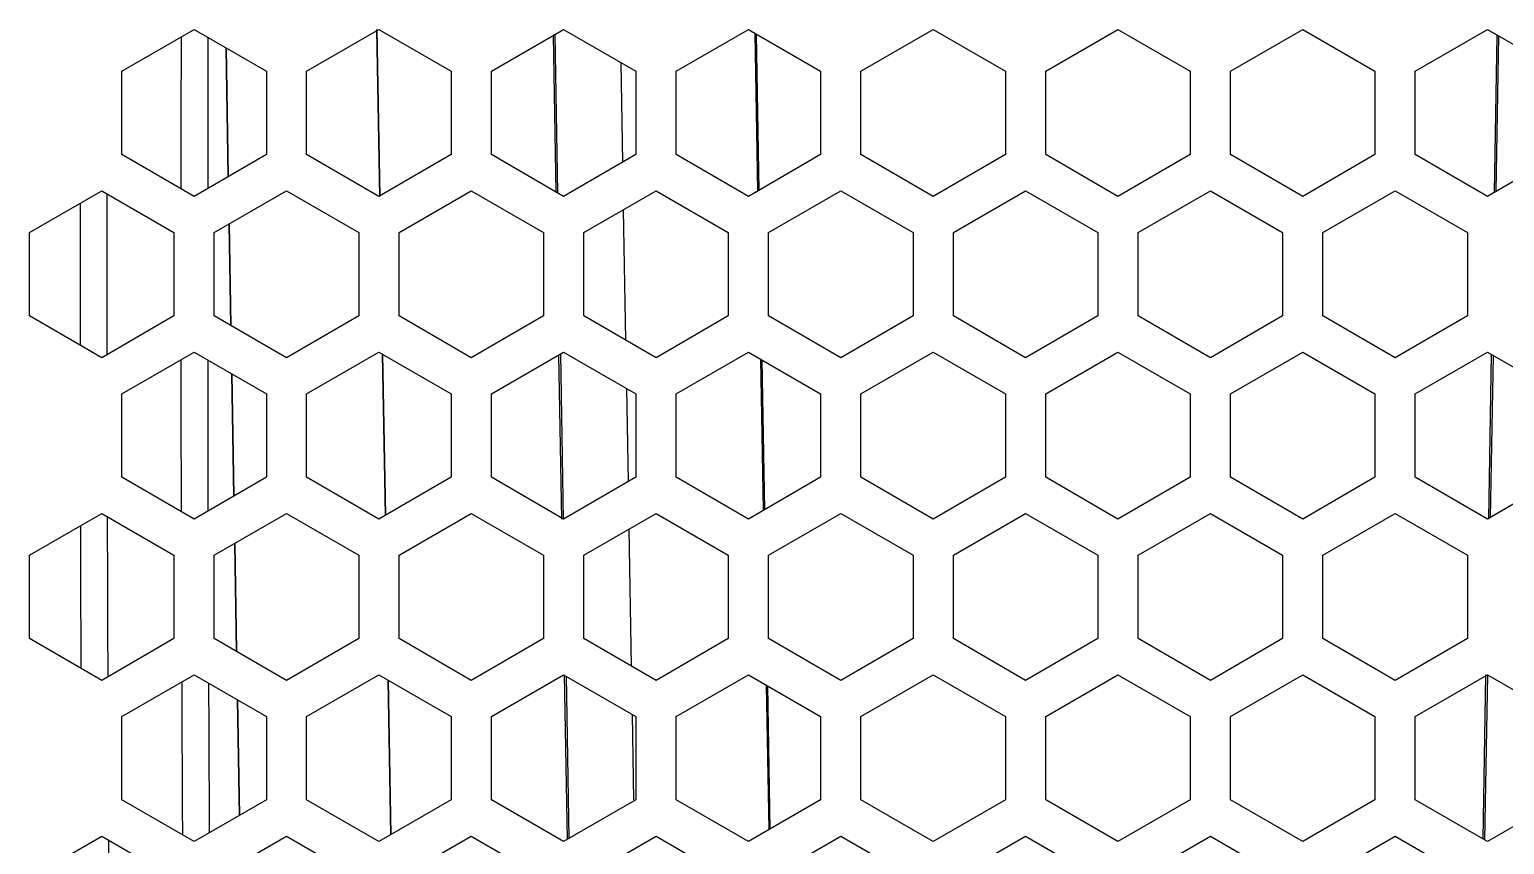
# Model space of a CAD drawing. Header units: millimetres. Extents: x 10297564 to 11610295, y -9287743 to -8409454.
# Drawn here: x 10485521 to 10486402, y -9078614 to -9078127 of the extents above; entities that cross this region are included whole.
import ezdxf

# ---------------------------------------------------------------- set-up
doc = ezdxf.new("R2010")
doc.units = ezdxf.units.MM
doc.header["$LTSCALE"] = 100
doc.layers.add('-0', color=7, linetype='Continuous')

# ---------------------------------------------------------------- blocks, each defined once
blk = doc.blocks.new('인버터 외형도')
at = {"layer": '-0', "linetype": 'Continuous'}
for p, q in [((87326.88, 52529.15), (87359.23, 52547.83)), ((87359.23, 52547.83), (87391.59, 52529.15)), ((87409.65, 52529.15), (87442, 52547.83)), ((87442.41, 52473.12), (87441.11, 52547.82)), ((87441.11, 52547.82), (87442.41, 52473.12)), ((87442, 52547.83), (87474.36, 52529.15)), ((87492.42, 52529.15), (87524.77, 52547.83)), ((87521.4, 52475.05), (87520.18, 52545.18)), ((87520.84, 52545.56), (87522.08, 52474.66)), ((87524.77, 52547.83), (87557.13, 52529.15)), ((87575.19, 52529.15), (87607.54, 52547.83)), ((87607.54, 52547.83), (87639.9, 52529.15)), ((87610.44, 52546.16), (87611.68, 52475.5)), ((87612.34, 52475.88), (87611.12, 52545.76)), ((87657.96, 52529.15), (87690.31, 52547.83)), ((87690.31, 52547.83), (87722.67, 52529.15)), ((87740.73, 52529.15), (87773.08, 52547.83)), ((87773.08, 52547.83), (87805.44, 52529.15)), ((87823.49, 52529.15), (87855.85, 52547.83)), ((87855.85, 52547.83), (87888.21, 52529.15)), ((87906.26, 52529.15), (87938.62, 52547.83)), ((87938.62, 52547.83), (87970.98, 52529.15)), ((87941.7, 52474.89), (87942.93, 52545.34)), ((87943.6, 52544.96), (87942.38, 52475.28)), ((87373.54, 52539.57), (87374.55, 52481.95)), ((87374.55, 52481.95), (87373.54, 52539.57)), ((87326.88, 52491.79), (87326.88, 52529.15)), ((87391.59, 52529.15), (87391.59, 52491.79)), ((87409.65, 52491.79), (87409.65, 52529.15)), ((87474.36, 52529.15), (87474.36, 52491.79)), ((87492.42, 52491.79), (87492.42, 52529.15)), ((87551.27, 52488.41), (87550.49, 52532.98)), ((87557.13, 52529.15), (87557.13, 52491.79)), ((87575.19, 52491.79), (87575.19, 52529.15)), ((87639.9, 52529.15), (87639.9, 52491.79)), ((87657.96, 52491.79), (87657.96, 52529.15)), ((87722.67, 52529.15), (87722.67, 52491.79)), ((87740.73, 52491.79), (87740.73, 52529.15)), ((87805.44, 52529.15), (87805.44, 52491.79)), ((87823.49, 52491.79), (87823.49, 52529.15)), ((87888.21, 52529.15), (87888.21, 52491.79)), ((87906.26, 52491.79), (87906.26, 52529.15)), ((87359.23, 52473.11), (87326.88, 52491.79)), ((87391.59, 52491.79), (87359.23, 52473.11)), ((87442, 52473.11), (87409.65, 52491.79)), ((87474.36, 52491.79), (87442, 52473.11)), ((87524.77, 52473.11), (87492.42, 52491.79)), ((87557.13, 52491.79), (87524.77, 52473.11)), ((87607.54, 52473.11), (87575.19, 52491.79)), ((87639.9, 52491.79), (87607.54, 52473.11)), ((87690.31, 52473.11), (87657.96, 52491.79)), ((87722.67, 52491.79), (87690.31, 52473.11)), ((87773.08, 52473.11), (87740.73, 52491.79)), ((87805.44, 52491.79), (87773.08, 52473.11)), ((87855.85, 52473.11), (87823.49, 52491.79)), ((87888.21, 52491.79), (87855.85, 52473.11)), ((87938.62, 52473.11), (87906.26, 52491.79)), ((87970.98, 52491.79), (87938.62, 52473.11)), ((87285.49, 52456.92), (87317.85, 52475.6)), ((87317.85, 52475.6), (87350.2, 52456.92)), ((87368.26, 52456.92), (87400.62, 52475.6)), ((87400.62, 52475.6), (87432.97, 52456.92)), ((87451.03, 52456.92), (87483.39, 52475.6)), ((87483.39, 52475.6), (87515.74, 52456.92)), ((87533.8, 52456.92), (87566.16, 52475.6)), ((87566.16, 52475.6), (87598.51, 52456.92)), ((87616.57, 52456.92), (87648.93, 52475.6)), ((87648.93, 52475.6), (87681.28, 52456.92)), ((87699.34, 52456.92), (87731.7, 52475.6)), ((87731.7, 52475.6), (87764.05, 52456.92)), ((87782.11, 52456.92), (87814.47, 52475.6)), ((87814.47, 52475.6), (87846.82, 52456.92)), ((87864.88, 52456.92), (87897.24, 52475.6)), ((87897.24, 52475.6), (87929.59, 52456.92)), ((87552.66, 52408.67), (87551.64, 52467.21)), ((87285.49, 52419.55), (87285.49, 52456.92)), ((87350.2, 52456.92), (87350.2, 52419.55)), ((87368.26, 52419.55), (87368.26, 52456.92)), ((87374.92, 52460.76), (87375.71, 52415.25)), ((87375.71, 52415.25), (87374.92, 52460.76)), ((87432.97, 52456.92), (87432.97, 52419.55)), ((87451.03, 52419.55), (87451.03, 52456.92)), ((87515.74, 52456.92), (87515.74, 52419.55)), ((87533.8, 52419.55), (87533.8, 52456.92)), ((87598.51, 52456.92), (87598.51, 52419.55)), ((87616.57, 52419.55), (87616.57, 52456.92)), ((87681.28, 52456.92), (87681.28, 52419.55)), ((87699.34, 52419.55), (87699.34, 52456.92)), ((87764.05, 52456.92), (87764.05, 52419.55)), ((87782.11, 52419.55), (87782.11, 52456.92)), ((87846.82, 52456.92), (87846.82, 52419.55)), ((87864.88, 52419.55), (87864.88, 52456.92)), ((87929.59, 52456.92), (87929.59, 52419.55)), ((87317.85, 52400.87), (87285.49, 52419.55)), ((87350.2, 52419.55), (87317.85, 52400.87)), ((87400.62, 52400.87), (87368.26, 52419.55)), ((87432.97, 52419.55), (87400.62, 52400.87)), ((87483.39, 52400.87), (87451.03, 52419.55)), ((87515.74, 52419.55), (87483.39, 52400.87)), ((87566.16, 52400.87), (87533.8, 52419.55)), ((87598.51, 52419.55), (87566.16, 52400.87)), ((87648.93, 52400.87), (87616.57, 52419.55)), ((87681.28, 52419.55), (87648.93, 52400.87)), ((87731.7, 52400.87), (87699.34, 52419.55)), ((87764.05, 52419.55), (87731.7, 52400.87)), ((87814.47, 52400.87), (87782.11, 52419.55)), ((87846.82, 52419.55), (87814.47, 52400.87)), ((87897.24, 52400.87), (87864.88, 52419.55)), ((87929.59, 52419.55), (87897.24, 52400.87)), ((87326.88, 52384.68), (87359.23, 52403.36)), ((87359.23, 52403.36), (87391.59, 52384.68)), ((87409.65, 52384.68), (87442, 52403.36)), ((87442, 52403.36), (87474.36, 52384.68)), ((87492.42, 52384.68), (87524.77, 52403.36)), ((87524.77, 52403.36), (87557.13, 52384.68)), ((87575.19, 52384.68), (87607.54, 52403.36)), ((87607.54, 52403.36), (87639.9, 52384.68)), ((87657.96, 52384.68), (87690.31, 52403.36)), ((87690.31, 52403.36), (87722.67, 52384.68)), ((87740.73, 52384.68), (87773.08, 52403.36)), ((87773.08, 52403.36), (87805.44, 52384.68)), ((87823.49, 52384.68), (87855.85, 52403.36)), ((87855.85, 52403.36), (87888.21, 52384.68)), ((87906.26, 52384.68), (87938.62, 52403.36)), ((87938.62, 52403.36), (87970.98, 52384.68)), ((87444.91, 52330.32), (87443.65, 52402.41)), ((87443.65, 52402.41), (87444.91, 52330.32)), ((87523.96, 52328.63), (87522.68, 52402.15)), ((87523.34, 52402.53), (87524.63, 52328.64)), ((87612.99, 52400.21), (87614.17, 52332.47)), ((87614.84, 52332.85), (87613.67, 52399.82)), ((87939.15, 52328.63), (87940.44, 52402.31)), ((87941.1, 52401.93), (87939.83, 52329.34)), ((87376.09, 52393.63), (87377.05, 52338.92)), ((87377.05, 52338.92), (87376.09, 52393.63)), ((87326.88, 52347.32), (87326.88, 52384.68)), ((87391.59, 52384.68), (87391.59, 52347.32)), ((87409.65, 52347.32), (87409.65, 52384.68)), ((87474.36, 52384.68), (87474.36, 52347.32)), ((87492.42, 52347.32), (87492.42, 52384.68)), ((87553.76, 52345.38), (87553.03, 52387.04)), ((87557.13, 52384.68), (87557.13, 52347.32)), ((87575.19, 52347.32), (87575.19, 52384.68)), ((87639.9, 52384.68), (87639.9, 52347.32)), ((87657.96, 52347.32), (87657.96, 52384.68)), ((87722.67, 52384.68), (87722.67, 52347.32)), ((87740.73, 52347.32), (87740.73, 52384.68)), ((87805.44, 52384.68), (87805.44, 52347.32)), ((87823.49, 52347.32), (87823.49, 52384.68)), ((87888.21, 52384.68), (87888.21, 52347.32)), ((87906.26, 52347.32), (87906.26, 52384.68)), ((87359.23, 52328.64), (87326.88, 52347.32)), ((87391.59, 52347.32), (87359.23, 52328.64)), ((87442, 52328.64), (87409.65, 52347.32)), ((87474.36, 52347.32), (87442, 52328.64)), ((87524.77, 52328.64), (87492.42, 52347.32)), ((87557.13, 52347.32), (87524.77, 52328.64)), ((87607.54, 52328.64), (87575.19, 52347.32)), ((87639.9, 52347.32), (87607.54, 52328.64)), ((87690.31, 52328.64), (87657.96, 52347.32)), ((87722.67, 52347.32), (87690.31, 52328.64)), ((87773.08, 52328.64), (87740.73, 52347.32)), ((87805.44, 52347.32), (87773.08, 52328.64)), ((87855.85, 52328.64), (87823.49, 52347.32)), ((87888.21, 52347.32), (87855.85, 52328.64)), ((87938.62, 52328.64), (87906.26, 52347.32)), ((87970.98, 52347.32), (87938.62, 52328.64)), ((87285.49, 52312.45), (87317.85, 52331.13)), ((87317.85, 52331.13), (87350.2, 52312.45)), ((87368.26, 52312.45), (87400.62, 52331.13)), ((87400.62, 52331.13), (87432.97, 52312.45)), ((87451.03, 52312.45), (87483.39, 52331.13)), ((87483.39, 52331.13), (87515.74, 52312.45)), ((87533.8, 52312.45), (87566.16, 52331.13)), ((87566.16, 52331.13), (87598.51, 52312.45)), ((87616.57, 52312.45), (87648.93, 52331.13)), ((87648.93, 52331.13), (87681.28, 52312.45)), ((87699.34, 52312.45), (87731.7, 52331.13)), ((87731.7, 52331.13), (87764.05, 52312.45)), ((87782.11, 52312.45), (87814.47, 52331.13)), ((87814.47, 52331.13), (87846.82, 52312.45)), ((87864.88, 52312.45), (87897.24, 52331.13)), ((87897.24, 52331.13), (87929.59, 52312.45)), ((87555.2, 52262.73), (87554.13, 52324.18)), ((87377.42, 52317.73), (87378.26, 52269.31)), ((87378.26, 52269.31), (87377.42, 52317.73)), ((87285.49, 52275.08), (87285.49, 52312.45)), ((87350.2, 52312.45), (87350.2, 52275.08)), ((87368.26, 52275.08), (87368.26, 52312.45)), ((87432.97, 52312.45), (87432.97, 52275.08)), ((87451.03, 52275.08), (87451.03, 52312.45)), ((87515.74, 52312.45), (87515.74, 52275.08)), ((87533.8, 52275.08), (87533.8, 52312.45)), ((87598.51, 52312.45), (87598.51, 52275.08)), ((87616.57, 52275.08), (87616.57, 52312.45)), ((87681.28, 52312.45), (87681.28, 52275.08)), ((87699.34, 52275.08), (87699.34, 52312.45)), ((87764.05, 52312.45), (87764.05, 52275.08)), ((87782.11, 52275.08), (87782.11, 52312.45)), ((87846.82, 52312.45), (87846.82, 52275.08)), ((87864.88, 52275.08), (87864.88, 52312.45)), ((87929.59, 52312.45), (87929.59, 52275.08)), ((87317.85, 52256.4), (87285.49, 52275.08)), ((87350.2, 52275.08), (87317.85, 52256.4)), ((87400.62, 52256.4), (87368.26, 52275.08)), ((87432.97, 52275.08), (87400.62, 52256.4)), ((87483.39, 52256.4), (87451.03, 52275.08)), ((87515.74, 52275.08), (87483.39, 52256.4)), ((87566.16, 52256.4), (87533.8, 52275.08)), ((87598.51, 52275.08), (87566.16, 52256.4)), ((87648.93, 52256.4), (87616.57, 52275.08)), ((87681.28, 52275.08), (87648.93, 52256.4)), ((87731.7, 52256.4), (87699.34, 52275.08)), ((87764.05, 52275.08), (87731.7, 52256.4)), ((87814.47, 52256.4), (87782.11, 52275.08)), ((87846.82, 52275.08), (87814.47, 52256.4)), ((87897.24, 52256.4), (87864.88, 52275.08)), ((87929.59, 52275.08), (87897.24, 52256.4)), ((87326.88, 52240.21), (87359.23, 52258.89)), ((87359.23, 52258.89), (87391.59, 52240.21)), ((87409.65, 52240.21), (87442, 52258.89)), ((87442, 52258.89), (87474.36, 52240.21)), ((87492.42, 52240.21), (87524.77, 52258.89)), ((87524.77, 52258.89), (87557.13, 52240.21)), ((87526.47, 52185.15), (87525.18, 52258.9)), ((87525.86, 52258.26), (87527.13, 52185.53)), ((87575.19, 52240.21), (87607.54, 52258.89)), ((87607.54, 52258.89), (87639.9, 52240.21)), ((87657.96, 52240.21), (87690.31, 52258.89)), ((87690.31, 52258.89), (87722.67, 52240.21)), ((87740.73, 52240.21), (87773.08, 52258.89)), ((87773.08, 52258.89), (87805.44, 52240.21)), ((87823.49, 52240.21), (87855.85, 52258.89)), ((87855.85, 52258.89), (87888.21, 52240.21)), ((87906.26, 52240.21), (87938.62, 52258.89)), ((87936.65, 52185.31), (87937.93, 52258.9)), ((87938.6, 52258.89), (87937.31, 52184.92)), ((87938.62, 52258.89), (87970.98, 52240.21)), ((87447.4, 52187.29), (87446.2, 52256.47)), ((87446.2, 52256.47), (87447.4, 52187.29)), ((87615.54, 52254.27), (87616.67, 52189.44)), ((87617.33, 52189.82), (87616.22, 52253.88)), ((87378.64, 52247.69), (87379.54, 52195.89)), ((87379.54, 52195.89), (87378.64, 52247.69)), ((87326.88, 52202.85), (87326.88, 52240.21)), ((87391.59, 52240.21), (87391.59, 52202.85)), ((87409.65, 52202.85), (87409.65, 52240.21)), ((87474.36, 52240.21), (87474.36, 52202.85)), ((87492.42, 52202.85), (87492.42, 52240.21)), ((87556.25, 52202.83), (87555.58, 52241.1)), ((87557.13, 52240.21), (87557.13, 52202.85)), ((87575.19, 52202.85), (87575.19, 52240.21)), ((87639.9, 52240.21), (87639.9, 52202.85)), ((87657.96, 52202.85), (87657.96, 52240.21)), ((87722.67, 52240.21), (87722.67, 52202.85)), ((87740.73, 52202.85), (87740.73, 52240.21)), ((87805.44, 52240.21), (87805.44, 52202.85)), ((87823.49, 52202.85), (87823.49, 52240.21)), ((87888.21, 52240.21), (87888.21, 52202.85)), ((87906.26, 52202.85), (87906.26, 52240.21)), ((87359.23, 52184.17), (87326.88, 52202.85)), ((87391.59, 52202.85), (87359.23, 52184.17)), ((87442, 52184.17), (87409.65, 52202.85)), ((87474.36, 52202.85), (87442, 52184.17)), ((87524.77, 52184.17), (87492.42, 52202.85)), ((87557.13, 52202.85), (87524.77, 52184.17)), ((87607.54, 52184.17), (87575.19, 52202.85)), ((87639.9, 52202.85), (87607.54, 52184.17)), ((87690.31, 52184.17), (87657.96, 52202.85)), ((87722.67, 52202.85), (87690.31, 52184.17)), ((87773.08, 52184.17), (87740.73, 52202.85)), ((87805.44, 52202.85), (87773.08, 52184.17)), ((87855.85, 52184.17), (87823.49, 52202.85)), ((87888.21, 52202.85), (87855.85, 52184.17)), ((87938.62, 52184.17), (87906.26, 52202.85)), ((87970.98, 52202.85), (87938.62, 52184.17)), ((87285.49, 52167.98), (87317.85, 52186.66)), ((87317.85, 52186.66), (87350.2, 52167.98)), ((87368.26, 52167.98), (87400.62, 52186.66)), ((87400.62, 52186.66), (87432.97, 52167.98)), ((87451.03, 52167.98), (87483.39, 52186.66)), ((87483.39, 52186.66), (87515.74, 52167.98)), ((87533.8, 52167.98), (87566.16, 52186.66)), ((87566.16, 52186.66), (87598.51, 52167.98)), ((87616.57, 52167.98), (87648.93, 52186.66)), ((87648.93, 52186.66), (87681.28, 52167.98)), ((87699.34, 52167.98), (87731.7, 52186.66)), ((87731.7, 52186.66), (87764.05, 52167.98)), ((87782.11, 52167.98), (87814.47, 52186.66)), ((87814.47, 52186.66), (87846.82, 52167.98)), ((87864.88, 52167.98), (87897.24, 52186.66)), ((87897.24, 52186.66), (87929.59, 52167.98))]:
    blk.add_line(p, q, dxfattribs=at)
for centre, radius, start, end in [((132500.26, 52441.15), 45146.98, 179.86869, 179.955269), ((132500.26, 52441.15), 45134.94, 179.869329, 179.954787), ((132455.12, 52441.15), 45146.98, 179.963232, 180.04408), ((132455.12, 52441.15), 45134.94, 179.958164, 180.049354), ((132500.26, 52441.15), 45146.98, 180.052254, 180.138632), ((132500.26, 52441.15), 45134.94, 180.052507, 180.138168), ((132455.12, 52441.15), 45146.98, 180.14653, 180.227799), ((132455.12, 52441.15), 45134.94, 180.141588, 180.232361), ((132500.26, 52441.15), 45146.98, 180.235201, 180.322495), ((132500.26, 52441.15), 45134.94, 180.236309, 180.321055), ((132455.12, 52441.15), 45134.94, 180.3255, 180.415249)]:
    blk.add_arc(centre, radius, start, end, dxfattribs=at)

msp = doc.modelspace()

# ---------------------------------------------------------------- block references
at = {"xscale": 1.333333333333333, "yscale": 1.333333333333333, "zscale": 1.333333333333333}
msp.add_blockref('인버터 외형도', (10369140.57, -9148190.99), dxfattribs=at)

doc.saveas('drawing.dxf')
